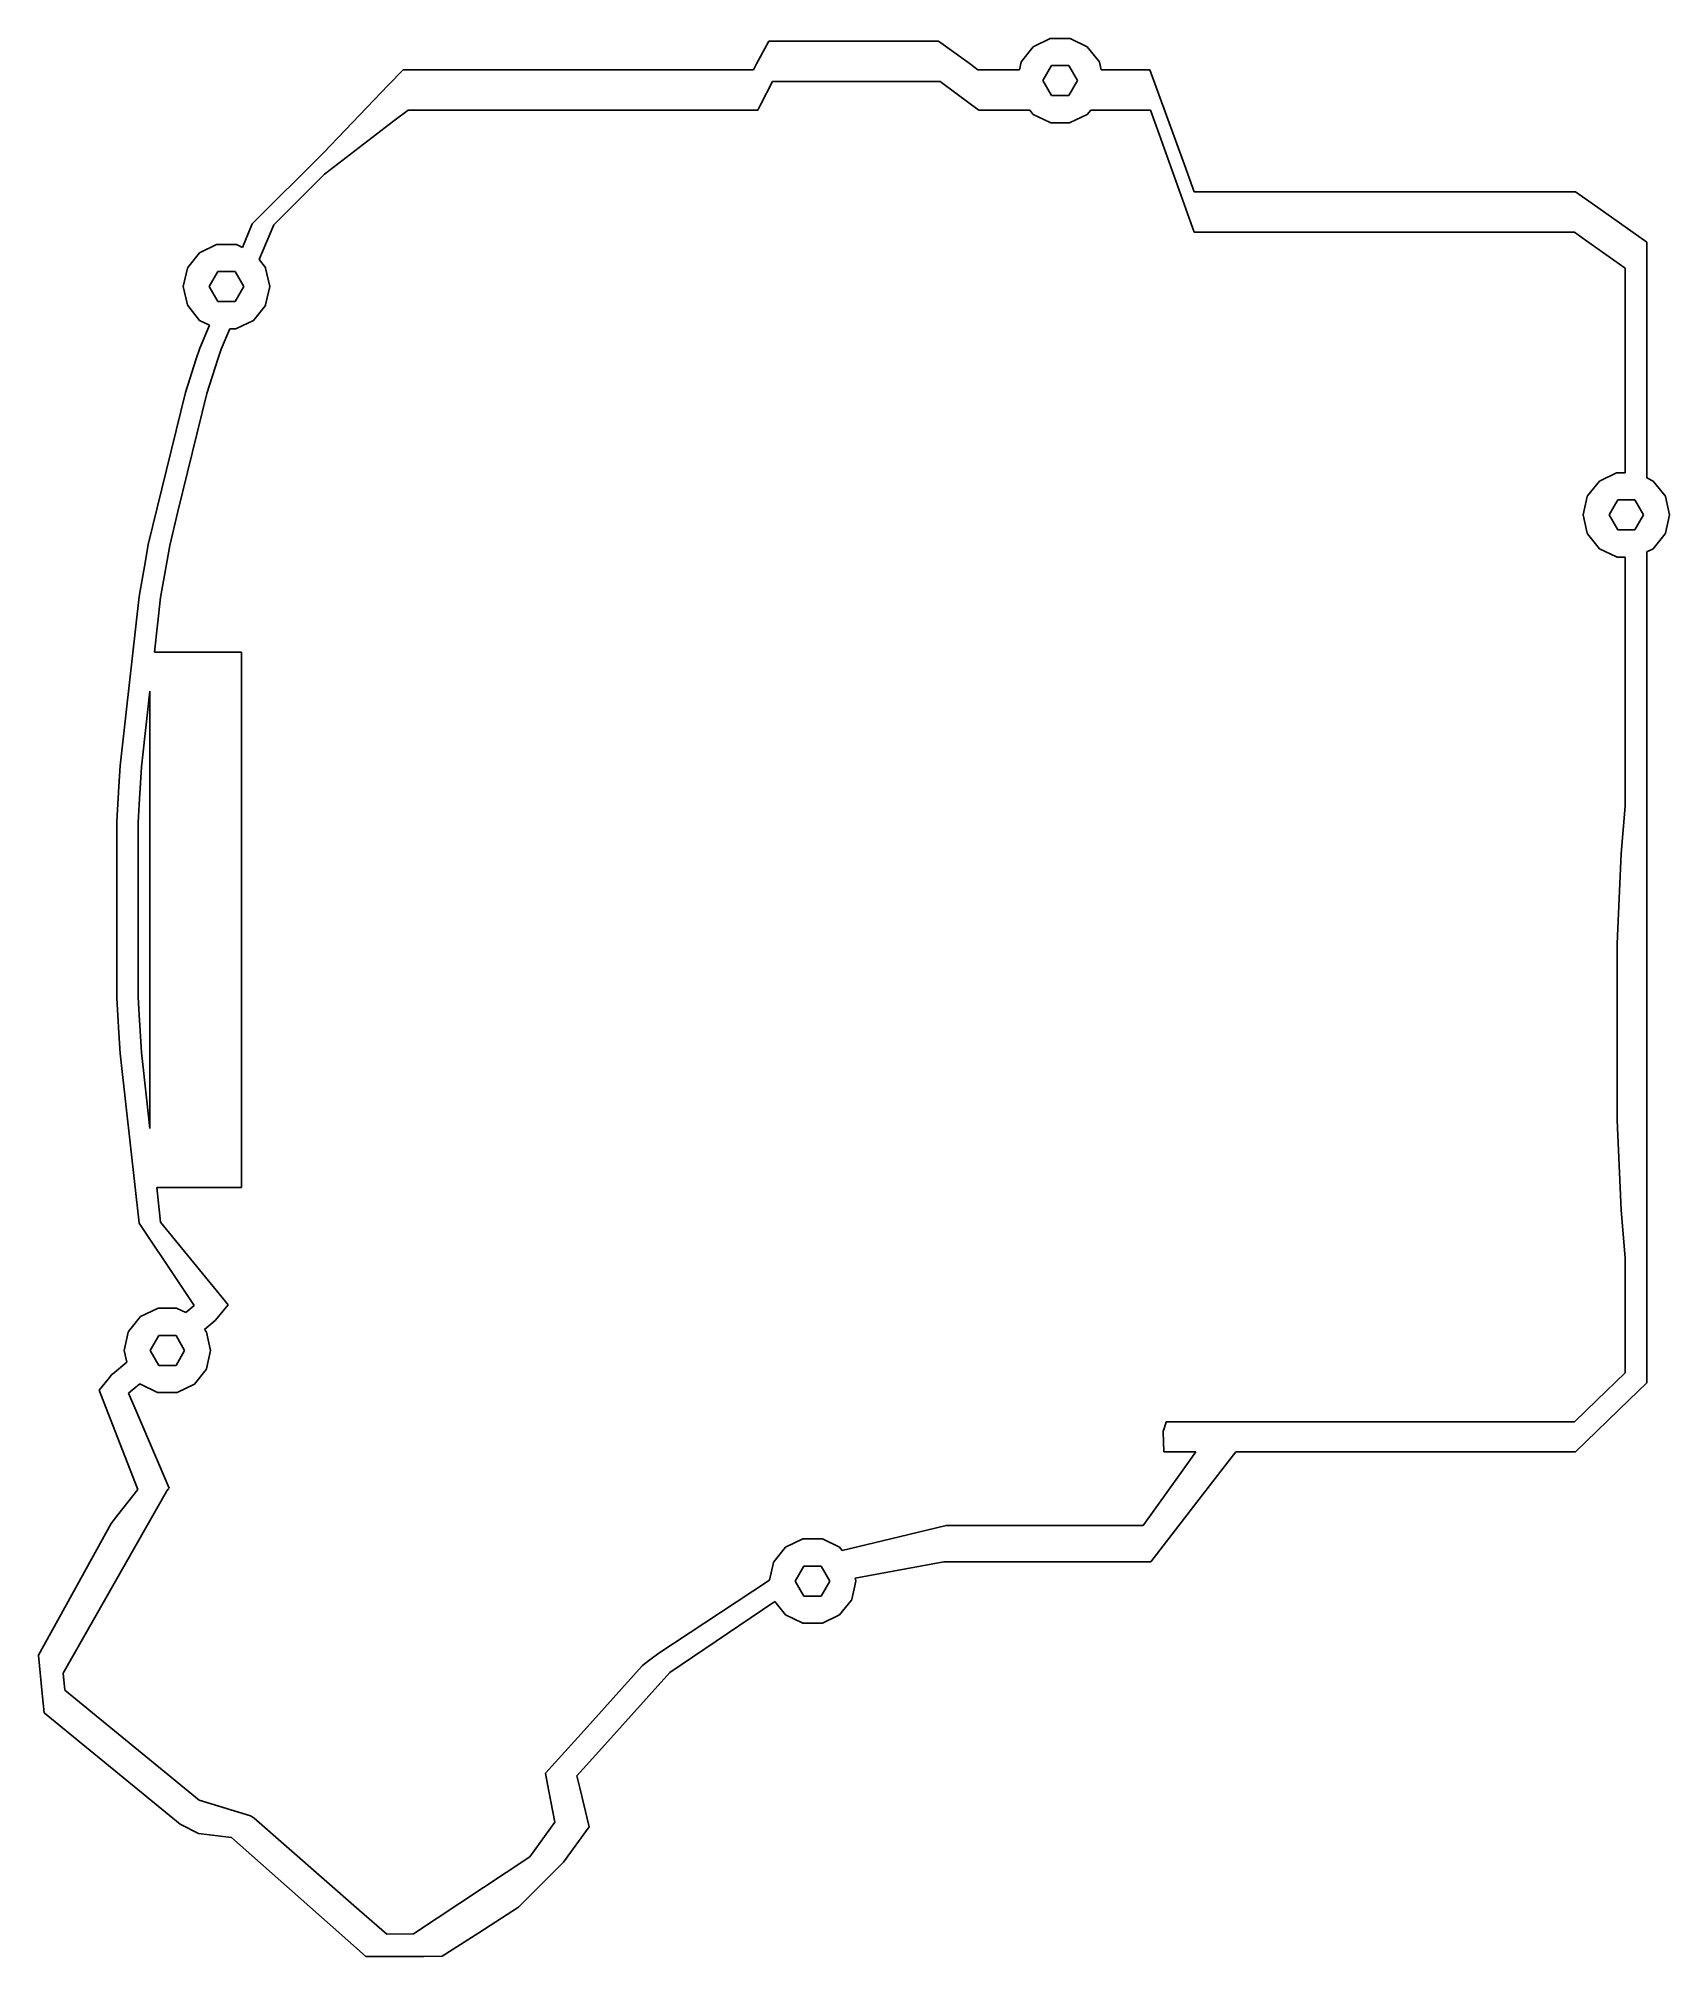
# Model space of a CAD drawing. Header units: metres. Extents: x -74 to 86, y -103 to 86.
import ezdxf

# ---------------------------------------------------------------- set-up
doc = ezdxf.new("R2010")
doc.units = ezdxf.units.M

msp = doc.modelspace()

# ---------------------------------------------------------------- linework, layer by layer
for p, q in [((-2.72437, 85.3636), (-3.9224, 83.1231)), ((1.01713, 85.3636), (-2.72437, 85.3636)), ((1.04112, 85.3636), (1.01713, 85.3636)), ((13.9379, 85.3636), (1.04112, 85.3636)), ((16.9409, 83.1809), (13.9379, 85.3636)), ((24.9285, 85.6142), (23.2546, 84.8081)), ((24.9599, 85.6294), (24.9285, 85.6142)), ((26.8527, 85.6294), (24.9599, 85.6294)), ((26.8841, 85.6142), (26.8527, 85.6294)), ((28.558, 84.8081), (26.8841, 85.6142)), ((-3.9224, 83.1231), (-4.23221, 82.5436)), ((17.8178, 82.5436), (16.9409, 83.1809)), ((22.0667, 83.2943), (21.8953, 82.5436)), ((22.0744, 83.3283), (22.0667, 83.2943)), ((22.0962, 83.3555), (22.0744, 83.3283)), ((23.2546, 84.8081), (22.0962, 83.3555)), ((24.2063, 81.483), (25.0563, 82.9552)), ((25.0563, 82.9552), (26.7563, 82.9552)), ((26.7563, 82.9552), (27.6063, 81.483)), ((29.7164, 83.3555), (28.558, 84.8081)), ((29.7381, 83.3283), (29.7164, 83.3555)), ((29.7459, 83.2943), (29.7381, 83.3283)), ((29.9172, 82.5436), (29.7459, 83.2943)), ((-40.0812, 81.0657), (-46.4743, 74.3908)), ((-38.6656, 82.5436), (-40.0812, 81.0657)), ((-38.6522, 82.5436), (-38.6656, 82.5436)), ((-36.0988, 82.5436), (-38.6522, 82.5436)), ((-36.0821, 82.5436), (-36.0988, 82.5436)), ((-23.1074, 82.5436), (-36.0821, 82.5436)), ((-22.6407, 82.5436), (-23.1074, 82.5436)), ((-20.3322, 82.5436), (-22.6407, 82.5436)), ((-17.3506, 82.5436), (-20.3322, 82.5436)), ((-17.3313, 82.5436), (-17.3506, 82.5436)), ((-4.23221, 82.5436), (-17.3313, 82.5436)), ((-3.5117, 79.1524), (-2.37155, 81.4038)), ((-2.37155, 81.4038), (10.8362, 81.4038)), ((10.8362, 81.4038), (10.8539, 81.4038)), ((10.8539, 81.4038), (14.0975, 81.4038)), ((14.0975, 81.4038), (17.0523, 79.2074)), ((21.4736, 82.5436), (17.8178, 82.5436)), ((21.497, 82.5436), (21.4736, 82.5436)), ((21.8953, 82.5436), (21.497, 82.5436)), ((25.0563, 80.0107), (24.2063, 81.483)), ((27.6063, 81.483), (26.7563, 80.0107)), ((34.7072, 82.5436), (29.9172, 82.5436)), ((38.0957, 73.2121), (34.7072, 82.5436)), ((17.0523, 79.2074), (17.8912, 78.5838)), ((26.7563, 80.0107), (25.0563, 80.0107)), ((-46.3743, 72.2908), (-39.5581, 77.5106)), ((-39.5581, 77.5106), (-38.1566, 78.5838)), ((-38.1566, 78.5838), (-24.8916, 78.5838)), ((-24.8916, 78.5838), (-22.6282, 78.5838)), ((-22.6282, 78.5838), (-20.3692, 78.5838)), ((-20.3692, 78.5838), (-19.9309, 78.5838)), ((-19.9309, 78.5838), (-6.4789, 78.5838)), ((-6.4789, 78.5838), (-3.79965, 78.5838)), ((-3.79965, 78.5838), (-3.5117, 79.1524)), ((17.8912, 78.5838), (22.9148, 78.5838)), ((22.9148, 78.5838), (23.2546, 78.1578)), ((23.2546, 78.1578), (24.9285, 77.3517)), ((24.9285, 77.3517), (24.9599, 77.3366)), ((24.9599, 77.3366), (26.8527, 77.3366)), ((26.8527, 77.3366), (26.8841, 77.3517)), ((26.8841, 77.3517), (28.558, 78.1578)), ((28.558, 78.1578), (28.8977, 78.5838)), ((28.8977, 78.5838), (31.4054, 78.5838)), ((31.4054, 78.5838), (34.7806, 78.5838)), ((34.7806, 78.5838), (35.6209, 76.2229)), ((35.6209, 76.2229), (39.0513, 66.5838)), ((-46.4743, 74.3908), (-53.4743, 67.3908)), ((-51.3743, 67.2908), (-46.3743, 72.2908)), ((39.0647, 70.5436), (38.0957, 73.2121)), ((42.5186, 70.5436), (39.0647, 70.5436)), ((56.0622, 70.5436), (42.5186, 70.5436)), ((56.7221, 70.5436), (56.0622, 70.5436)), ((76.5207, 70.5436), (56.7221, 70.5436)), ((78.1484, 69.3927), (76.5207, 70.5436)), ((83.5207, 65.5939), (78.1484, 69.3927)), ((-53.4743, 67.3908), (-54.4449, 65.0944)), ((-52.8111, 63.8913), (-51.3743, 67.2908)), ((39.0513, 66.5838), (52.8548, 66.5838)), ((52.8548, 66.5838), (56.2155, 66.5838)), ((56.2155, 66.5838), (58.7152, 66.5838)), ((58.7152, 66.5838), (58.7353, 66.5838)), ((58.7353, 66.5838), (59.3707, 66.5838)), ((59.3707, 66.5838), (76.4207, 66.5838)), ((76.4207, 66.5838), (77.5223, 65.8049)), ((-58.6535, 64.5672), (-59.8119, 63.1146)), ((-56.9796, 65.3733), (-58.6535, 64.5672)), ((-56.9482, 65.3884), (-56.9796, 65.3733)), ((-55.0554, 65.3884), (-56.9482, 65.3884)), ((-55.024, 65.3733), (-55.0554, 65.3884)), ((-54.4449, 65.0944), (-55.024, 65.3733)), ((77.5223, 65.8049), (81.4207, 63.0483)), ((83.5207, 42.4437), (83.5207, 65.5939)), ((-59.8414, 63.0534), (-60.2548, 61.2421)), ((-59.8336, 63.0874), (-59.8414, 63.0534)), ((-59.8119, 63.1146), (-59.8336, 63.0874)), ((-57.7018, 61.2421), (-56.8518, 62.7143)), ((-56.8518, 62.7143), (-55.1518, 62.7143)), ((-55.1518, 62.7143), (-54.3018, 61.2421)), ((-52.1917, 63.1146), (-52.8111, 63.8913)), ((-52.17, 63.0874), (-52.1917, 63.1146)), ((-52.1622, 63.0534), (-52.17, 63.0874)), ((-51.7488, 61.2421), (-52.1622, 63.0534)), ((81.4207, 63.0483), (81.4207, 53.6047)), ((-60.2548, 61.2421), (-59.8414, 59.4307)), ((-56.8518, 59.7698), (-57.7018, 61.2421)), ((-54.3018, 61.2421), (-55.1518, 59.7698)), ((-52.1622, 59.4307), (-51.7488, 61.2421)), ((-59.8414, 59.4307), (-59.8336, 59.3967)), ((-59.8336, 59.3967), (-59.8119, 59.3695)), ((-59.8119, 59.3695), (-58.6535, 57.9169)), ((-55.1518, 59.7698), (-56.8518, 59.7698)), ((-53.3501, 57.9169), (-52.1917, 59.3695)), ((-52.1917, 59.3695), (-52.17, 59.3967)), ((-52.17, 59.3967), (-52.1622, 59.4307)), ((-58.6535, 57.9169), (-57.6769, 57.4466)), ((-57.6769, 57.4466), (-58.6293, 55.1933)), ((-56.5293, 55.0932), (-55.683, 57.0957)), ((-55.683, 57.0957), (-55.0554, 57.0957)), ((-55.0554, 57.0957), (-55.024, 57.1108)), ((-55.024, 57.1108), (-53.3501, 57.9169)), ((-58.6293, 55.1933), (-58.9731, 54.133)), ((-56.8464, 54.1153), (-56.5293, 55.0932)), ((-58.9731, 54.133), (-60.0461, 50.8241)), ((-57.9461, 50.7241), (-56.8464, 54.1153)), ((81.4207, 53.6047), (81.4207, 50.9426)), ((81.4207, 50.9426), (81.4207, 46.2218)), ((-60.0461, 50.8241), (-62.8067, 39.5103)), ((-60.7753, 39.1288), (-57.9461, 50.7241)), ((81.4207, 46.2218), (81.4207, 44.2105)), ((81.4207, 44.2105), (81.4207, 42.9511)), ((78.869, 42.1298), (77.7106, 40.6772)), ((80.5429, 42.9359), (78.869, 42.1298)), ((80.5743, 42.9511), (80.5429, 42.9359)), ((81.4207, 42.9511), (80.5743, 42.9511)), ((84.1724, 42.1298), (83.5207, 42.4437)), ((85.3308, 40.6772), (84.1724, 42.1298)), ((77.6811, 40.616), (77.2677, 38.8047)), ((77.6889, 40.65), (77.6811, 40.616)), ((77.7106, 40.6772), (77.6889, 40.65)), ((79.8207, 38.8047), (80.6707, 40.2769)), ((80.6707, 40.2769), (82.3707, 40.2769)), ((82.3707, 40.2769), (83.2207, 38.8047)), ((85.3525, 40.65), (85.3308, 40.6772)), ((85.3603, 40.616), (85.3525, 40.65)), ((85.7737, 38.8047), (85.3603, 40.616)), ((-62.8067, 39.5103), (-63.6912, 35.8852)), ((-61.5912, 35.7852), (-60.7753, 39.1288)), ((77.2677, 38.8047), (77.6811, 36.9933)), ((80.6707, 37.3324), (79.8207, 38.8047)), ((83.2207, 38.8047), (82.3707, 37.3324)), ((85.3603, 36.9933), (85.7737, 38.8047)), ((-63.6912, 35.8852), (-63.9732, 34.274)), ((77.6811, 36.9933), (77.6889, 36.9594)), ((77.6889, 36.9594), (77.7106, 36.9321)), ((77.7106, 36.9321), (78.869, 35.4795)), ((82.3707, 37.3324), (80.6707, 37.3324)), ((84.1724, 35.4795), (85.3308, 36.9321)), ((85.3308, 36.9321), (85.3525, 36.9594)), ((85.3525, 36.9594), (85.3603, 36.9933)), ((-63.9732, 34.274), (-64.5819, 30.7973)), ((-62.4819, 30.6973), (-61.8453, 34.3334)), ((-61.8453, 34.3334), (-61.5912, 35.7852)), ((78.869, 35.4795), (80.5429, 34.6734)), ((80.5429, 34.6734), (80.5743, 34.6583)), ((80.5743, 34.6583), (81.4207, 34.6583)), ((81.4207, 34.6583), (81.4207, 34.6084)), ((81.4207, 34.6084), (81.4207, 29.3788)), ((83.5207, 35.1657), (84.1724, 35.4795)), ((83.5207, -46.5001), (83.5207, 35.1657)), ((-64.5819, 30.7973), (-65.8712, 19.4114)), ((-63.0932, 25.2984), (-62.4819, 30.6973)), ((81.4207, 29.3788), (81.4207, 25.4919)), ((-54.5258, 25.2984), (-63.0932, 25.2984)), ((-54.5258, -27.2984), (-54.5258, 25.2984)), ((81.4207, 25.4919), (81.4207, 21.5353)), ((-63.8303, 18.7893), (-63.5258, 21.4784)), ((-63.5258, 21.4784), (-63.5258, -21.4784)), ((81.4207, 21.5353), (81.4207, 14.9608)), ((-65.8712, 19.4114), (-66.4687, 14.135)), ((-64.3687, 14.035), (-63.8303, 18.7893)), ((-66.4687, 14.135), (-66.5815, 12.1074)), ((-64.5746, 10.334), (-64.3687, 14.035)), ((81.4207, 14.9608), (81.4207, 14.9181)), ((81.4207, 14.9181), (81.4207, 10.1874)), ((-66.5815, 12.1074), (-66.7725, 8.67499)), ((-64.6725, 8.575), (-64.5746, 10.334)), ((81.4207, 10.1874), (81.0192, 5.53395)), ((-66.7725, 8.67499), (-66.7725, -8.67499)), ((-64.6725, -8.575), (-64.6725, 8.575)), ((81.0185, 5.52563), (80.6633, -2.56757)), ((81.0192, 5.53395), (81.0185, 5.52563)), ((80.6633, -2.56757), (80.6279, -3.375)), ((80.6279, -3.375), (80.6279, -20.625)), ((-66.7725, -8.67499), (-66.5815, -12.1074)), ((-64.5746, -10.334), (-64.6725, -8.575)), ((-64.3687, -14.035), (-64.5746, -10.334)), ((-66.5815, -12.1074), (-66.4687, -14.135)), ((-66.4687, -14.135), (-65.8712, -19.4114)), ((-63.8303, -18.7893), (-64.3687, -14.035)), ((-63.5258, -21.4784), (-63.8303, -18.7893)), ((-65.8712, -19.4114), (-64.5819, -30.7973)), ((80.6279, -20.625), (80.6633, -21.4324)), ((80.6633, -21.4324), (81.0185, -29.5256)), ((-62.4819, -30.6973), (-62.8667, -27.2984)), ((-62.8667, -27.2984), (-54.5258, -27.2984)), ((81.0185, -29.5256), (81.0192, -29.5339)), ((81.0192, -29.5339), (81.4207, -34.1874)), ((-64.5819, -30.7973), (-60.75, -36.5347)), ((-59.5331, -34.2976), (-62.4819, -30.6973)), ((-55.8373, -38.8101), (-59.5331, -34.2976)), ((81.4207, -34.1874), (81.4207, -38.9181)), ((-60.75, -36.5347), (-59.1787, -38.8875)), ((-62.7964, -39.1734), (-64.4704, -39.9795)), ((-62.765, -39.1583), (-62.7964, -39.1734)), ((-60.8723, -39.1583), (-62.765, -39.1583)), ((-60.8409, -39.1734), (-60.8723, -39.1583)), ((-60.0012, -39.5777), (-60.8409, -39.1734)), ((-59.1787, -38.8875), (-60.0012, -39.5777)), ((-57.0932, -40.3415), (-56.3319, -39.4133)), ((-56.3319, -39.4133), (-55.8373, -38.8101)), ((81.4207, -38.9181), (81.4207, -38.9608)), ((81.4207, -38.9608), (81.4207, -45.4977)), ((-65.6505, -41.4594), (-65.6582, -41.4933)), ((-65.6288, -41.4321), (-65.6505, -41.4594)), ((-64.4704, -39.9795), (-65.6288, -41.4321)), ((-58.1626, -41.2389), (-57.1317, -40.3738)), ((-58.0085, -41.4321), (-58.1626, -41.2389)), ((-57.9868, -41.4594), (-58.0085, -41.4321)), ((-57.9791, -41.4933), (-57.9868, -41.4594)), ((-57.1317, -40.3738), (-57.0932, -40.3415)), ((-57.1317, -40.3738), (-57.1317, -40.3738)), ((-65.6582, -41.4933), (-66.0717, -43.3047)), ((-66.0717, -43.3047), (-65.8099, -44.4518)), ((-63.5187, -43.3047), (-62.6687, -41.8324)), ((-62.6687, -44.7769), (-63.5187, -43.3047)), ((-62.6687, -41.8324), (-60.9687, -41.8324)), ((-60.9687, -41.8324), (-60.1187, -43.3047)), ((-60.1187, -43.3047), (-60.9687, -44.7769)), ((-57.5656, -43.3047), (-57.9791, -41.4933)), ((-57.9791, -45.116), (-57.5656, -43.3047)), ((-65.8099, -44.4518), (-67.2128, -45.6289)), ((-60.9687, -44.7769), (-62.6687, -44.7769)), ((-59.1669, -46.6298), (-58.0085, -45.1772)), ((-58.0085, -45.1772), (-57.9868, -45.15)), ((-57.9868, -45.15), (-57.9791, -45.116)), ((-67.6346, -46.1192), (-68.5322, -47.2136)), ((-67.2763, -45.6822), (-67.6346, -46.1192)), ((-67.2582, -45.667), (-67.2763, -45.6822)), ((-67.2128, -45.6289), (-67.2582, -45.667)), ((-67.2582, -45.667), (-67.2582, -45.667)), ((-65.6266, -47.5019), (-64.5172, -46.571)), ((-64.5172, -46.571), (-64.4704, -46.6298)), ((-64.4704, -46.6298), (-62.7964, -47.4359)), ((-60.8409, -47.4359), (-59.1669, -46.6298)), ((81.4207, -45.4977), (78.6227, -48.2003)), ((81.7971, -48.165), (83.5207, -46.5001)), ((-68.5322, -47.2136), (-66.9875, -51.1791)), ((-64.6275, -49.8505), (-65.6266, -47.5019)), ((-62.7964, -47.4359), (-62.765, -47.4511)), ((-62.765, -47.4511), (-60.8723, -47.4511)), ((-60.8723, -47.4511), (-60.8409, -47.4359)), ((78.6227, -48.2003), (76.4207, -50.3273)), ((76.5207, -53.2616), (81.7971, -48.165)), ((-61.6576, -56.8318), (-64.6275, -49.8505)), ((36.1435, -50.8733), (36.0264, -51.2332)), ((36.3211, -50.3273), (36.1435, -50.8733)), ((44.8814, -50.3273), (36.3211, -50.3273)), ((53.4514, -50.3273), (44.8814, -50.3273)), ((56.137, -50.3273), (53.4514, -50.3273)), ((56.1895, -50.3273), (56.137, -50.3273)), ((59.3707, -50.3273), (56.1895, -50.3273)), ((76.4207, -50.3273), (59.3707, -50.3273)), ((-66.9875, -51.1791), (-64.7324, -56.9681)), ((36.0264, -51.2332), (36.0528, -52.3628)), ((36.0528, -52.3628), (36.0715, -53.165)), ((36.0715, -53.165), (36.0729, -53.2214)), ((36.0729, -53.2214), (36.0738, -53.2616)), ((36.0738, -53.2616), (36.0738, -53.2616)), ((36.0738, -53.2616), (36.132, -53.2616)), ((36.132, -53.2616), (39.2175, -53.2616)), ((39.2175, -53.2616), (37.7762, -55.2904)), ((39.88, -57.4992), (43.1468, -53.2616)), ((43.1468, -53.2616), (47.0625, -53.2616)), ((47.0625, -53.2616), (53.216, -53.2616)), ((53.216, -53.2616), (57.217, -53.2616)), ((57.217, -53.2616), (76.5207, -53.2616)), ((37.7762, -55.2904), (34.0626, -60.5177)), ((-72.0597, -75.0225), (-61.9058, -57.1494)), ((-64.7324, -56.9681), (-66.6858, -59.4684)), ((-61.9058, -57.1494), (-61.8942, -57.1345)), ((-61.9058, -57.1494), (-61.9058, -57.1494)), ((-61.8942, -57.1345), (-61.708, -56.8963)), ((-61.708, -56.8963), (-61.7069, -56.8949)), ((-61.708, -56.8963), (-61.708, -56.8963)), ((-61.7069, -56.8949), (-61.6576, -56.8318)), ((-61.7069, -56.8949), (-61.7069, -56.8949)), ((34.8019, -64.0863), (39.88, -57.4992)), ((-67.3394, -60.3049), (-71.2066, -67.3192)), ((-66.6858, -59.4684), (-67.3394, -60.3049)), ((0.59783, -61.8296), (-1.0761, -62.6357)), ((0.62923, -61.8145), (0.59783, -61.8296)), ((2.522, -61.8145), (0.62923, -61.8145)), ((2.5534, -61.8296), (2.522, -61.8145)), ((4.22733, -62.6357), (2.5534, -61.8296)), ((10.0694, -61.6324), (4.49487, -62.9712)), ((14.7112, -60.5177), (10.0694, -61.6324)), ((27.8962, -60.5177), (14.7112, -60.5177)), ((34.0626, -60.5177), (27.8962, -60.5177)), ((-2.2345, -64.0883), (-2.25622, -64.1156)), ((-1.0761, -62.6357), (-2.2345, -64.0883)), ((4.49487, -62.9712), (4.22733, -62.6357)), ((5.76658, -65.689), (14.4656, -64.0863)), ((14.4656, -64.0863), (22.3229, -64.0863)), ((22.3229, -64.0863), (22.3668, -64.0863)), ((22.3668, -64.0863), (34.8019, -64.0863)), ((-2.66038, -65.8863), (-5.93829, -68.0425)), ((-2.26398, -64.1495), (-2.66038, -65.8863)), ((-2.25622, -64.1156), (-2.26398, -64.1495)), ((-0.12438, -65.9609), (0.72562, -64.4886)), ((0.72562, -67.4331), (-0.12438, -65.9609)), ((0.72562, -64.4886), (2.42561, -64.4886)), ((2.42561, -64.4886), (3.27561, -65.9609)), ((3.27561, -65.9609), (2.42561, -67.4331)), ((5.41521, -67.7722), (5.82863, -65.9609)), ((5.82863, -65.9609), (5.76658, -65.689)), ((-71.2066, -67.3192), (-74.4667, -73.2324)), ((2.42561, -67.4331), (0.72562, -67.4331)), ((4.22733, -69.286), (5.38572, -67.8334)), ((5.38572, -67.8334), (5.40745, -67.8062)), ((5.40745, -67.8062), (5.41521, -67.7722)), ((-5.93863, -68.0427), (-13.5399, -73.0429)), ((-5.93829, -68.0425), (-5.93863, -68.0427)), ((-5.66077, -70.3655), (-2.12151, -67.9751)), ((-2.12151, -67.9751), (-1.0761, -69.286)), ((-1.0761, -69.286), (0.59783, -70.0921)), ((2.5534, -70.0921), (4.22733, -69.286)), ((-12.4435, -74.9464), (-5.66109, -70.3657)), ((-5.66109, -70.3657), (-5.66077, -70.3655)), ((0.59783, -70.0921), (0.62923, -70.1073)), ((0.62923, -70.1073), (2.522, -70.1073)), ((2.522, -70.1073), (2.5534, -70.0921)), ((-74.4667, -73.2324), (-74.4915, -73.2774)), ((-74.4915, -73.2774), (-74.1067, -77.0093)), ((-13.5399, -73.0429), (-14.4105, -73.7075)), ((-71.8993, -76.6783), (-72.0597, -75.0225)), ((-15.1697, -74.3062), (-20.8709, -80.638)), ((-19.4421, -82.7191), (-12.4435, -74.9464)), ((-15.1477, -74.2818), (-15.1697, -74.3062)), ((-15.1142, -74.2446), (-15.1477, -74.2818)), ((-14.4106, -73.7075), (-15.1142, -74.2446)), ((-15.1142, -74.2446), (-15.1142, -74.2446)), ((-14.4105, -73.7075), (-14.4106, -73.7075)), ((-74.1067, -77.0093), (-73.9121, -78.8971)), ((-58.6853, -87.5011), (-71.8993, -76.6783)), ((-71.8993, -76.6783), (-71.8993, -76.6783)), ((-73.9121, -78.8971), (-60.5579, -89.8642)), ((-20.8711, -80.6383), (-24.6633, -84.8499)), ((-20.8709, -80.638), (-20.8711, -80.6383)), ((-21.5837, -85.0976), (-19.4422, -82.7193)), ((-19.4422, -82.7193), (-19.4421, -82.7191)), ((-24.6633, -84.8499), (-24.6834, -84.8722)), ((-24.6834, -84.8722), (-24.3447, -86.6103)), ((-24.6633, -84.8499), (-24.6633, -84.8499)), ((-24.3447, -86.6103), (-23.7485, -89.6706)), ((-21.305, -86.276), (-21.5837, -85.0976)), ((-21.5837, -85.0976), (-21.5837, -85.0976)), ((-20.3939, -90.129), (-21.305, -86.276)), ((-53.644, -89.0265), (-58.6853, -87.5011)), ((-60.5579, -89.8642), (-58.7497, -90.7577)), ((-53.5785, -89.0664), (-53.644, -89.0265)), ((-53.5762, -89.0681), (-53.5785, -89.0664)), ((-53.2982, -89.2701), (-53.5762, -89.0681)), ((-42.9654, -98.3099), (-53.2982, -89.2701)), ((-23.7485, -89.6706), (-26.2146, -93.0648)), ((-22.217, -92.6383), (-20.3939, -90.129)), ((-58.7497, -90.7577), (-55.531, -91.1731)), ((-55.531, -91.1731), (-55.531, -91.1731)), ((-55.531, -91.1731), (-45.8379, -99.7436)), ((-26.2146, -93.0648), (-37.649, -100.64)), ((-25.2986, -95.99), (-22.9071, -93.5881)), ((-22.9071, -93.5881), (-22.217, -92.6383)), ((-22.9071, -93.5881), (-22.9071, -93.5881)), ((-27.3185, -98.0186), (-25.2986, -95.99)), ((-31.2165, -100.517), (-27.3185, -98.0186)), ((-45.8379, -99.7436), (-42.3399, -102.836)), ((-40.2619, -100.675), (-42.9654, -98.3099)), ((-37.649, -100.64), (-40.2619, -100.675)), ((-37.649, -100.64), (-37.649, -100.64)), ((-34.8315, -102.834), (-31.2165, -100.517)), ((-42.3399, -102.836), (-42.3284, -102.847)), ((-42.3284, -102.847), (-42.3021, -102.87)), ((-42.3021, -102.87), (-36.6153, -102.843)), ((-36.6153, -102.843), (-34.8315, -102.834))]:
    msp.add_line(p, q)

doc.saveas('drawing.dxf')
